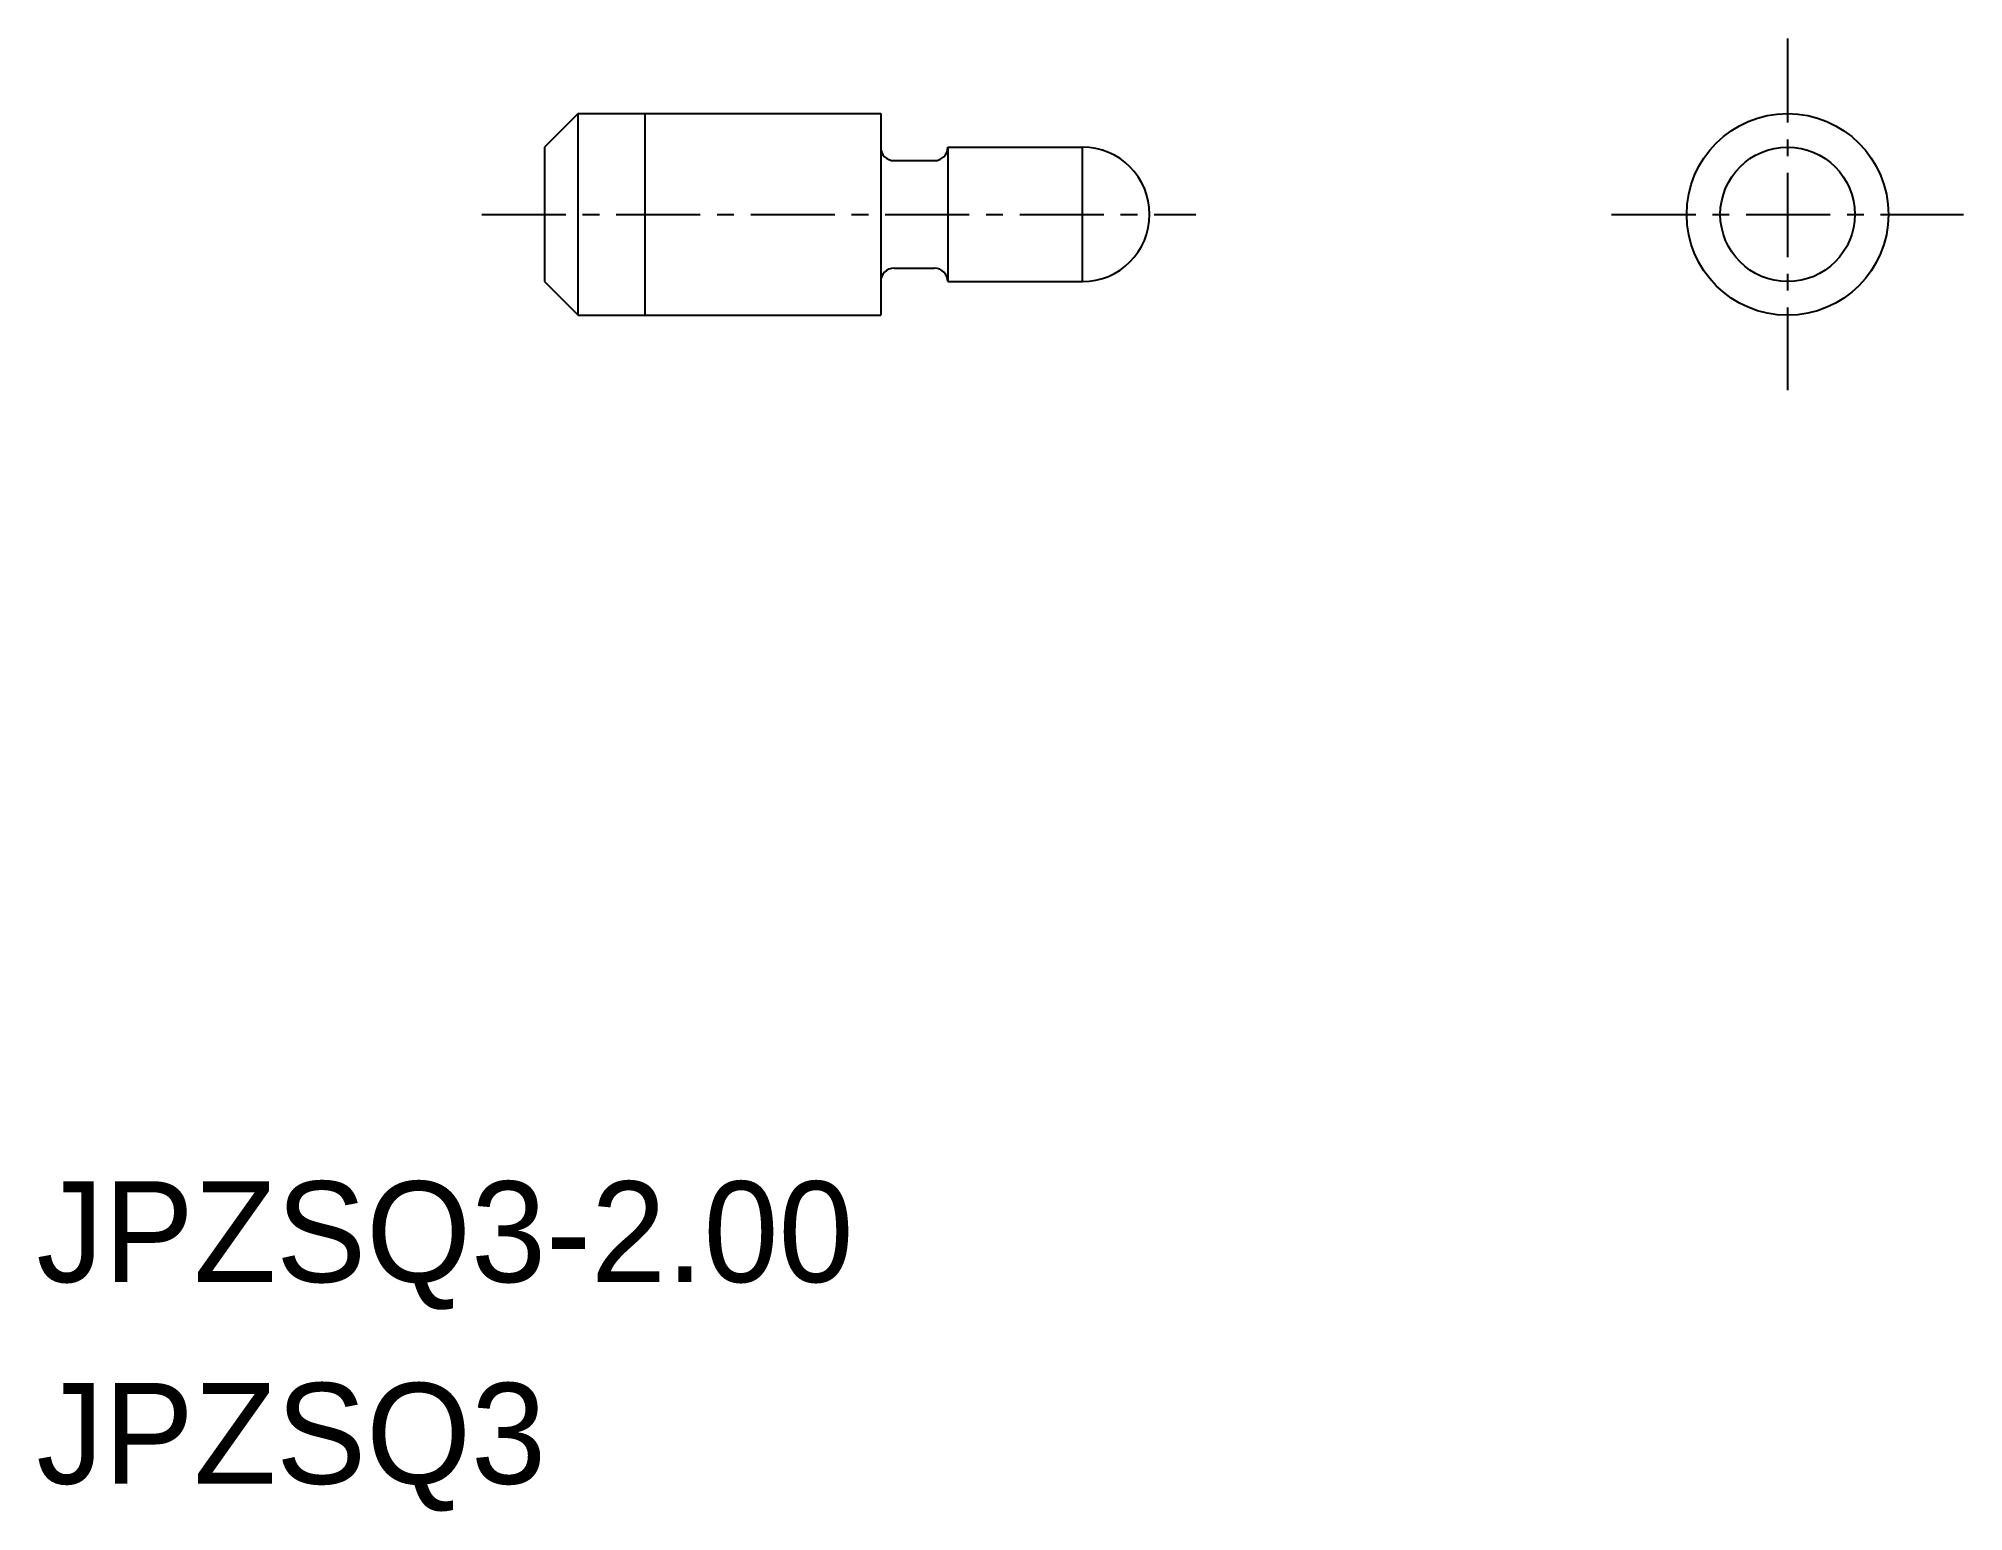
# Model space of a CAD drawing. Extents: x -1878.7 to -1850.1, y -473 to -451.1.
import ezdxf

# ---------------------------------------------------------------- set-up
doc = ezdxf.new("R2010")
doc.units = 0
doc.linetypes.add('CENTER', pattern=[2, 1.25, -0.25, 0.25, -0.25])
doc.layers.get('0').update_dxf_attribs({"linetype": 'CONTINUOUS'})
doc.layers.add('CENTER', color=1, linetype='CENTER')

msp = doc.modelspace()

# ---------------------------------------------------------------- linework, layer by layer
at = {"color": 7, "linetype": 'CONTINUOUS'}
for p, q in [((-1870.719, -452.198), (-1871.219, -452.698)), ((-1870.719, -452.198), (-1866.219, -452.198)), ((-1870.719, -455.198), (-1870.719, -452.198)), ((-1869.719, -455.198), (-1869.719, -452.198)), ((-1866.219, -452.198), (-1866.219, -455.198)), ((-1871.219, -452.698), (-1871.219, -454.698)), ((-1865.219, -452.698), (-1865.219, -454.698)), ((-1865.219, -452.698), (-1863.219, -452.698)), ((-1866.019, -452.898), (-1865.419, -452.898)), ((-1866.019, -454.498), (-1865.419, -454.498)), ((-1871.219, -454.698), (-1870.719, -455.198)), ((-1865.219, -454.698), (-1863.219, -454.698)), ((-1870.719, -455.198), (-1866.219, -455.198))]:
    msp.add_line(p, q, dxfattribs=at)
at = {"linetype": 'CONTINUOUS'}
msp.add_line((-1863.219, -454.698), (-1863.219, -452.698), dxfattribs=at)
for radius in [1.5, 1]:
    msp.add_circle((-1852.733, -453.698), radius, dxfattribs=at)
at = {"color": 7, "linetype": 'CONTINUOUS'}
for centre, start, end in [((-1866.019, -452.698), 180, 270), ((-1865.419, -452.698), 270, 0), ((-1866.019, -454.698), 90, 180), ((-1865.419, -454.698), 0, 90)]:
    msp.add_arc(centre, 0.2, start, end, dxfattribs=at)
at = {"linetype": 'CONTINUOUS'}
msp.add_arc((-1863.219, -453.698), 1, 270, 90, dxfattribs=at)
at = {"layer": 'CENTER', "color": 1, "linetype": 'CENTER'}
for p, q in [((-1852.733, -451.082), (-1852.733, -456.314)), ((-1872.152, -453.698), (-1861.53, -453.698)), ((-1855.349, -453.698), (-1850.117, -453.698))]:
    msp.add_line(p, q, dxfattribs=at)

# ---------------------------------------------------------------- texts
for s, p in [('JPZSQ3-2.00', (-1878.774, -469.58)), ('JPZSQ3', (-1878.774, -472.58))]:
    msp.add_text(s, height=1.5).set_placement(p)

doc.saveas('drawing.dxf')
